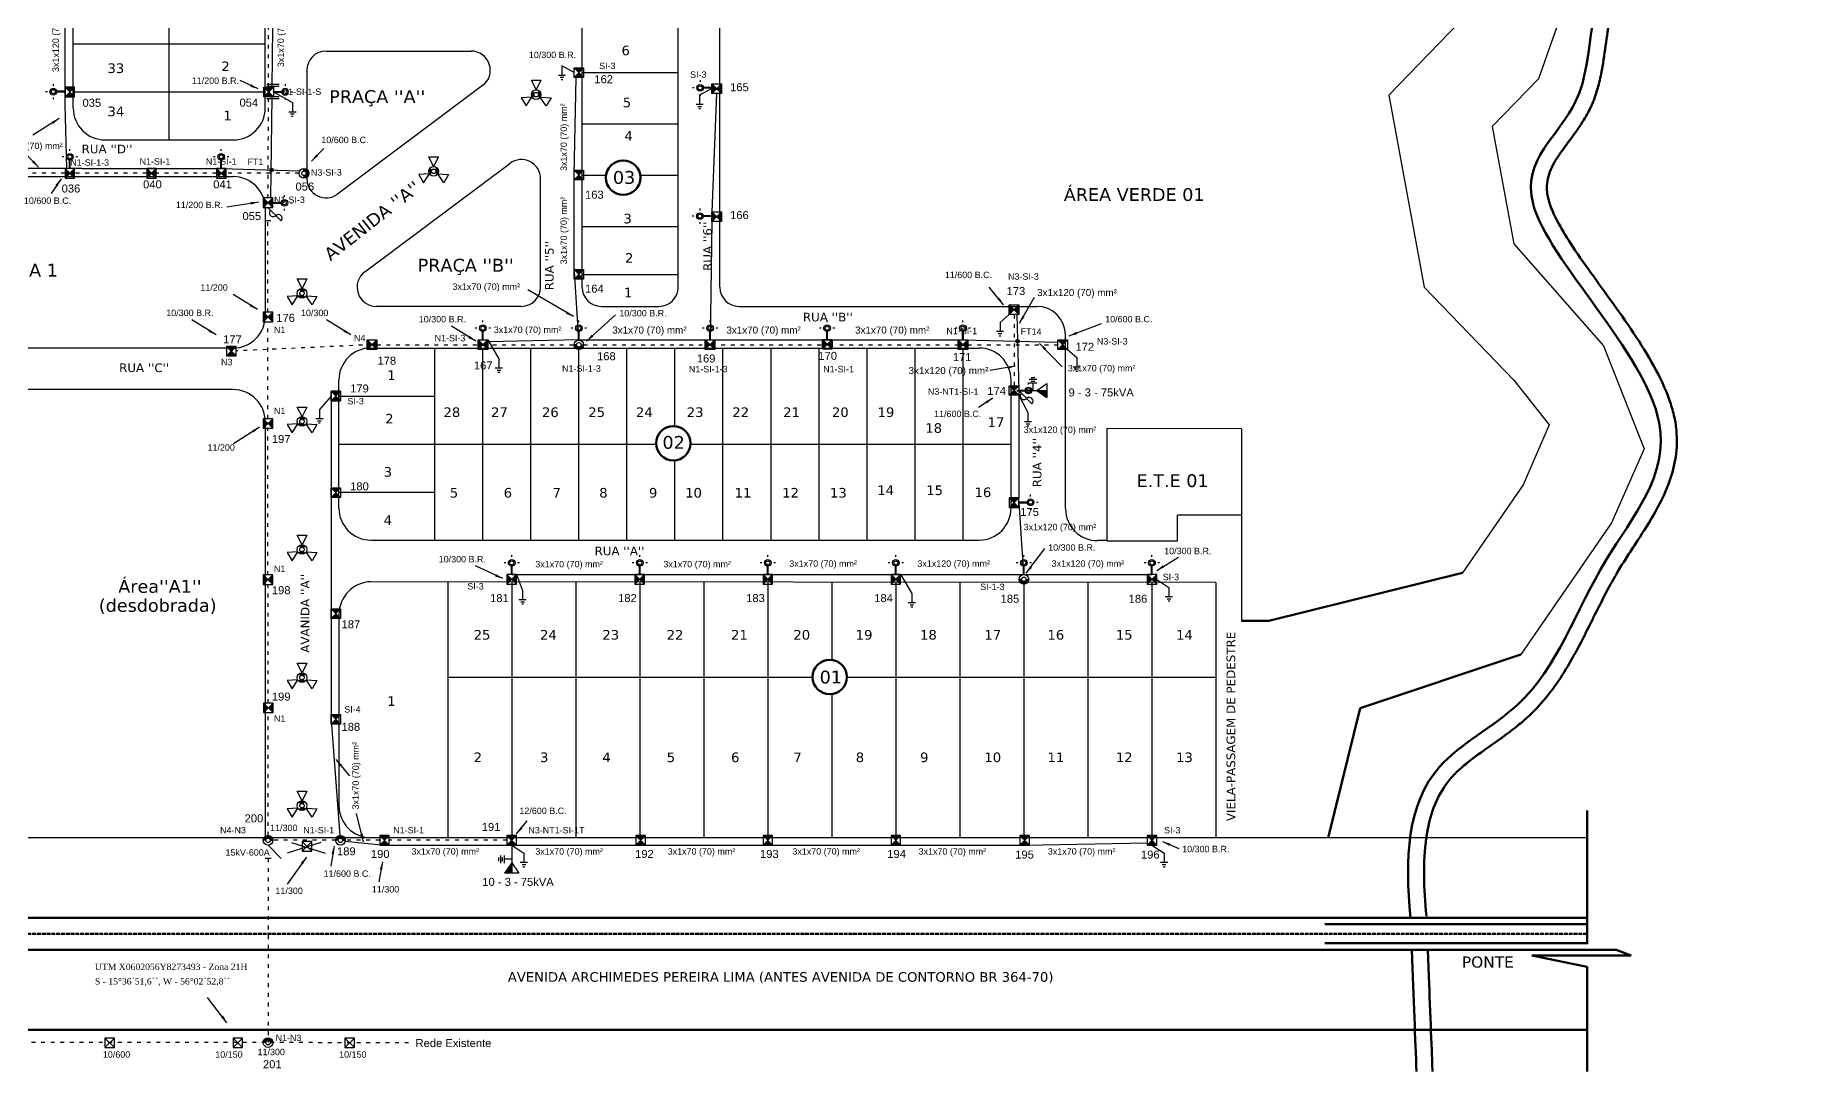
# Model space of a CAD drawing. Header units: millimetres. Extents: x 573 to 1525, y 204 to 1035.
# Drawn here: x 914 to 1467, y 204 to 527 of the extents above; entities that cross this region are included whole.
import ezdxf

# ---------------------------------------------------------------- set-up
doc = ezdxf.new("R2010")
doc.units = ezdxf.units.MM
doc.header["$LTSCALE"] = 0.1
doc.linetypes.add('ACAD_ISO02W100', pattern=[15, 12, -3])
doc.linetypes.add('ACAD_ISO03W100', pattern=[30, 12, -18])
for name, color, linetype in [('Aterramento do neutro', 7, 'Continuous'), ('Chave Seccionadora', 7, 'Continuous'), ('DIVISALOTE', 8, 'Continuous'), ('LAGO', 4, 'Continuous'), ('Linha de Alta', 7, 'ACAD_ISO03W100'), ('Linha de Baixa', 7, 'Continuous'), ('LOTEAMENTO', 7, 'Continuous'), ('Luminária', 7, 'Continuous'), ('Luminária Central', 7, 'Continuous'), ('Numero do Poste', 7, 'Continuous'), ('Posteamento Quadrado', 7, 'Continuous'), ('Posteamento_circular', 7, 'Continuous'), ('Posto de transformação de 75kVA', 7, 'Continuous'), ('SECCIONAMENTO', 7, 'Continuous'), ('TEXTO', 5, 'Continuous'), ('TEXTO_POSTES', 7, 'Continuous')]:
    doc.layers.add(name, color=color, linetype=linetype)
doc.styles.get("Standard").update_dxf_attribs({"font": 'arial.ttf'})
doc.styles.add('TEXTO ARQ', font='verdana.ttf', dxfattribs={"height": 0.13})
doc.dimstyles.new('ISO-25', dxfattribs={"dimtxt": 2.5, "dimasz": 2.5, "dimexe": 1.25, "dimexo": 0.625, "dimtad": 1, "dimtxsty": 'Standard', "dimcen": 2.5, "dimadec": 0, "dimazin": 0, "dimtfac": 1, "dimtmove": 0, "dimatfit": 3, "dimfxl": 1, "dimarcsym": 0})

# ---------------------------------------------------------------- blocks, each defined once
blk = doc.blocks.new('A$C36D80377')
at = {"layer": 'Posteamento Quadrado'}
h = blk.add_hatch(color=256, dxfattribs=at)
h.paths.add_polyline_path([(3, 3), (0, 3), (1.5, 1.5)])
h.paths.add_polyline_path([(1.5, 1.5), (0, 0), (3, 0)])
blk.add_hatch(color=256, dxfattribs=at).paths.add_polyline_path([(1.5, 1.5), (0, 0), (3, 0)])
for p, q in [((0, 3), (3, 0)), ((3, 3), (0, 0))]:
    blk.add_line(p, q, dxfattribs=at)
blk.add_lwpolyline([(0, 0), (3, 0), (3, 3), (0, 3)], close=True, dxfattribs=at)
blk = doc.blocks.new('A$C2C4B7220')
at = {"layer": 'Posteamento_circular'}
blk.add_hatch(color=256, dxfattribs=at).paths.add_polyline_path([(0, 1.5), (0.79, 1.5, -1), (2.21, 1.5), (3, 1.5, 1)])
for p, q in [((0.79, 1.5), (0, 1.5)), ((2.21, 1.5), (3, 1.5))]:
    blk.add_line(p, q, dxfattribs=at)
for radius in [1.5, 0.706]:
    blk.add_circle((1.5, 1.5), radius, dxfattribs=at)
blk = doc.blocks.new('A$C0ECB1C16')
at = {"layer": 'Luminária'}
for p, q in [((0.54, 2.39), (0, 2.39)), ((2.39, 4.77), (2.39, 4.24)), ((2.39, 0.54), (2.39, 0)), ((3.42, 2.51), (3, 2.46)), ((3, 2.32), (3.42, 2.27)), ((6.05, 2.39), (3.01, 2.39)), ((6.05, 2.51), (3.42, 2.51)), ((6.05, 2.27), (3.42, 2.27))]:
    blk.add_line(p, q, dxfattribs=at)
for radius in [1.04, 0.618]:
    blk.add_circle((2.39, 2.39), radius, dxfattribs=at)
blk = doc.blocks.new('A$C404656BC')
at = {"layer": 'SECCIONAMENTO'}
for p, q in [((0, 4.8), (0, 0)), ((0.84, 4.8), (0.84, 0))]:
    blk.add_line(p, q, dxfattribs=at)
blk = doc.blocks.new('A$C0726275B')
at = {"layer": 'Aterramento do neutro'}
for p, q in [((0, 1.12), (2.86, 1.12)), ((2.86, 0), (2.86, 2.25)), ((3.55, 0.56), (3.55, 1.69)), ((4.24, 0.84), (4.24, 1.41))]:
    blk.add_line(p, q, dxfattribs=at)
blk = doc.blocks.new('A$C17DE67E3')
at = {"layer": 'Chave Seccionadora'}
blk.add_line((0, 0), (4.15, 4.09), dxfattribs=at)
for centre, start, end in [((1.64, 1.61), 224.442, 44.605), ((3.32, 3.26), 44.605, 224.442)]:
    blk.add_arc(centre, 1.18, start, end, dxfattribs=at)
blk = doc.blocks.new('A$C145875DD')
at = {"layer": 'Chave Seccionadora'}
blk.add_line((1.85, 0), (0, 0), dxfattribs=at)
at = {"layer": 'Chave Seccionadora', "rotation": 270}
blk.add_blockref('A$C17DE67E3', (0.92, 4.15), dxfattribs=at)

msp = doc.modelspace()

# ---------------------------------------------------------------- hatches: boundary and pattern name
at = {"layer": 'Linha de Baixa'}
h = msp.add_hatch(color=256, dxfattribs=at)
h.paths.add_polyline_path([(988.07, 485.29), (987.5, 485.29, 0.414214), (988.07, 484.73)])
h.paths.add_polyline_path([(988.07, 485.86, 0.414214), (987.5, 485.29), (988.07, 485.29)])
h.paths.add_polyline_path([(988.64, 485.29, 0.414214), (988.07, 485.86), (988.07, 485.29)])
h.paths.add_polyline_path([(988.07, 484.73, 0.414214), (988.64, 485.29), (988.07, 485.29)])
h = msp.add_hatch(color=256, dxfattribs=at)
h.paths.add_polyline_path([(1221.14, 431.83), (1220.57, 431.83, 0.414214), (1221.14, 431.26)])
h.paths.add_polyline_path([(1221.14, 432.39, 0.414214), (1220.57, 431.83), (1221.14, 431.83)])
h.paths.add_polyline_path([(1221.7, 431.83, 0.414214), (1221.14, 432.39), (1221.14, 431.83)])
h.paths.add_polyline_path([(1221.14, 431.26, 0.414214), (1221.7, 431.83), (1221.14, 431.83)])
at = {"layer": 'Luminária Central'}
h = msp.add_hatch(color=256, dxfattribs=at)
h.paths.add_polyline_path([(1070.03, 508.84, 0.198912), (1070.24, 508.34), (1069.68, 507.78, -0.198912), (1069.24, 508.84, -0.198912), (1069.68, 509.9), (1070.24, 509.34, 0.198912)])
h.paths.add_polyline_path([(1072.24, 508.84, -0.198912), (1071.8, 507.78), (1071.24, 508.34, 0.198912), (1071.44, 508.84, 0.198912), (1071.24, 509.34), (1071.8, 509.9, -0.198912)])
h = msp.add_hatch(color=256, dxfattribs=at)
h.paths.add_polyline_path([(1038, 484.89, 0.198912), (1038.2, 484.39), (1037.64, 483.82, -0.198912), (1037.2, 484.89, -0.198912), (1037.64, 485.95), (1038.2, 485.39, 0.198912)])
h.paths.add_polyline_path([(1040.2, 484.89, -0.198912), (1039.76, 483.82), (1039.2, 484.39, 0.198912), (1039.41, 484.89, 0.198912), (1039.2, 485.39), (1039.76, 485.95, -0.198912)])
h = msp.add_hatch(color=256, dxfattribs=at)
h.paths.add_polyline_path([(997.67, 447.47, -0.198912), (998.15, 447.22), (998.75, 447.74, 0.198912), (997.73, 448.26, 0.198912), (996.63, 447.9), (997.15, 447.3, -0.198912)])
h.paths.add_polyline_path([(997.5, 445.27, 0.198912), (998.59, 445.62), (998.07, 446.23, -0.198912), (997.56, 446.06, -0.198912), (997.08, 446.3), (996.48, 445.78, 0.198912)])
h = msp.add_hatch(color=256, dxfattribs=at)
h.paths.add_polyline_path([(997.67, 407.47, -0.198912), (998.15, 407.22), (998.75, 407.74, 0.198912), (997.73, 408.26, 0.198912), (996.63, 407.9), (997.15, 407.3, -0.198912)])
h.paths.add_polyline_path([(997.5, 405.27, 0.198912), (998.59, 405.62), (998.07, 406.23, -0.198912), (997.56, 406.06, -0.198912), (997.08, 406.3), (996.48, 405.78, 0.198912)])
h = msp.add_hatch(color=256, dxfattribs=at)
h.paths.add_polyline_path([(997.67, 367.47, -0.198912), (998.15, 367.22), (998.75, 367.74, 0.198912), (997.73, 368.26, 0.198912), (996.63, 367.9), (997.15, 367.3, -0.198912)])
h.paths.add_polyline_path([(997.5, 365.27, 0.198912), (998.59, 365.62), (998.07, 366.23, -0.198912), (997.56, 366.06, -0.198912), (997.08, 366.3), (996.48, 365.78, 0.198912)])
h = msp.add_hatch(color=256, dxfattribs=at)
h.paths.add_polyline_path([(997.67, 327.47, -0.198912), (998.15, 327.22), (998.75, 327.74, 0.198912), (997.73, 328.26, 0.198912), (996.63, 327.9), (997.15, 327.3, -0.198912)])
h.paths.add_polyline_path([(997.5, 325.27, 0.198912), (998.59, 325.62), (998.07, 326.23, -0.198912), (997.56, 326.06, -0.198912), (997.08, 326.3), (996.48, 325.78, 0.198912)])
h = msp.add_hatch(color=256, dxfattribs=at)
h.paths.add_polyline_path([(997.67, 286.06, 0.198912), (998.15, 286.3), (998.75, 285.78, -0.198912), (997.73, 285.27, -0.198912), (996.63, 285.62), (997.15, 286.23, 0.198912)])
h.paths.add_polyline_path([(997.5, 288.26, -0.198912), (998.59, 287.9), (998.07, 287.3, 0.198912), (997.56, 287.47, 0.198912), (997.08, 287.22), (996.48, 287.74, -0.198912)])
at = {"layer": 'Posteamento Quadrado'}
h = msp.add_hatch(color=256, dxfattribs=at)
h.paths.add_polyline_path([(1024.86, 277.43), (1021.86, 277.43), (1023.36, 275.93)])
h.paths.add_polyline_path([(1023.36, 275.93), (1021.86, 274.43), (1024.86, 274.43)])
h = msp.add_hatch(color=256, dxfattribs=at)
h.paths.add_polyline_path([(1064.61, 277.43), (1061.61, 277.43), (1063.11, 275.93)])
h.paths.add_polyline_path([(1063.11, 275.93), (1061.61, 274.43), (1064.61, 274.43)])
h = msp.add_hatch(color=256, dxfattribs=at)
h.paths.add_polyline_path([(1104.86, 277.43), (1101.86, 277.43), (1103.36, 275.93)])
h.paths.add_polyline_path([(1103.36, 275.93), (1101.86, 274.43), (1104.86, 274.43)])
h = msp.add_hatch(color=256, dxfattribs=at)
h.paths.add_polyline_path([(1144.61, 277.43), (1141.61, 277.43), (1143.11, 275.93)])
h.paths.add_polyline_path([(1143.11, 275.93), (1141.61, 274.43), (1144.61, 274.43)])
h = msp.add_hatch(color=256, dxfattribs=at)
h.paths.add_polyline_path([(1184.61, 277.43), (1181.61, 277.43), (1183.11, 275.93)])
h.paths.add_polyline_path([(1183.11, 275.93), (1181.61, 274.43), (1184.61, 274.43)])
h = msp.add_hatch(color=256, dxfattribs=at)
h.paths.add_polyline_path([(1224.86, 277.43), (1221.86, 277.43), (1223.36, 275.93)])
h.paths.add_polyline_path([(1223.36, 275.93), (1221.86, 274.43), (1224.86, 274.43)])
h = msp.add_hatch(color=256, dxfattribs=at)
h.paths.add_polyline_path([(1264.61, 277.43), (1261.61, 277.43), (1263.11, 275.93)])
h.paths.add_polyline_path([(1263.11, 275.93), (1261.61, 274.43), (1264.61, 274.43)])
for points in [[(1023.36, 275.93), (1021.86, 274.43), (1024.86, 274.43)], [(1063.11, 275.93), (1061.61, 274.43), (1064.61, 274.43)], [(1103.36, 275.93), (1101.86, 274.43), (1104.86, 274.43)], [(1143.11, 275.93), (1141.61, 274.43), (1144.61, 274.43)], [(1183.11, 275.93), (1181.61, 274.43), (1184.61, 274.43)], [(1223.36, 275.93), (1221.86, 274.43), (1224.86, 274.43)], [(1263.11, 275.93), (1261.61, 274.43), (1264.61, 274.43)]]:
    msp.add_hatch(color=256, dxfattribs=at).paths.add_polyline_path(points)
at = {"layer": 'Posto de transformação de 75kVA'}
for points in [[(1230.32, 414.21), (1230.32, 416.42), (1227.1, 416.42)], [(1060.9, 265.63), (1063.11, 265.63), (1063.11, 268.86)]]:
    msp.add_hatch(color=256, dxfattribs=at).paths.add_polyline_path(points)

# ---------------------------------------------------------------- linework, layer by layer
at = {"layer": 'Aterramento do neutro'}
for p, q in [((1082.57, 515.7), (1078.81, 517.8)), ((988.5, 509.86), (994.6, 506.37)), ((1125.63, 510.73), (1121.82, 508.71)), ((1218.52, 440.16), (1215.65, 437.67)), ((1055.61, 432.23), (1059.09, 426.37)), ((1236.73, 429.23), (1239.6, 426.73)), ((1006.66, 414.7), (1003.03, 410.52)), ((1221.52, 414.92), (1224.39, 409.59)), ((1064.61, 358.93), (1066.51, 354.01)), ((1184.61, 358.93), (1188.09, 353.07)), ((1264.61, 357.43), (1268.41, 354.93)), ((1063.11, 274.43), (1066.91, 271.93)), ((1263.11, 274.43), (1266.91, 271.93))]:
    msp.add_line(p, q, dxfattribs=at)
at = {"layer": 'Chave Seccionadora'}
for p, q in [((987, 274.43), (991.09, 270.28)), ((987.92, 270.28), (986.08, 270.28))]:
    msp.add_line(p, q, dxfattribs=at)
at = {"layer": 'DIVISALOTE'}
for p, q in [((956.11, 494.7), (956.11, 613.42)), ((926.11, 524.7), (986.11, 524.7)), ((1085.11, 515.7), (1115.11, 515.7)), ((926.11, 509.7), (986.11, 509.7)), ((926.11, 509.7), (986.11, 509.7)), ((1085.11, 499.7), (1115.11, 499.7)), ((1085.11, 483.7), (1092.6, 483.7)), ((1085.11, 483.7), (1092.05, 483.7)), ((1103.24, 483.7), (1115.11, 483.7)), ((1085.11, 467.7), (1115.11, 467.7)), ((1085.11, 452.7), (1115.11, 452.7)), ((1039.11, 369.7), (1039.11, 429.7)), ((1054.11, 369.7), (1054.11, 429.7)), ((1069.11, 369.7), (1069.11, 429.7)), ((1084.11, 369.7), (1084.11, 429.7)), ((1099.11, 369.7), (1099.11, 429.7)), ((1114.11, 407.9), (1114.11, 429.7)), ((1129.11, 369.7), (1129.11, 429.7)), ((1144.11, 369.7), (1144.11, 429.7)), ((1159.11, 369.7), (1159.11, 429.7)), ((1174.11, 369.7), (1174.11, 429.7)), ((1189.11, 369.7), (1189.11, 429.7)), ((1204.11, 369.7), (1204.11, 429.7)), ((1009.11, 414.7), (1039.11, 414.7)), ((1114.11, 405.3), (1114.11, 407.9)), ((1009.11, 399.7), (1103.15, 399.7)), ((1103.15, 399.7), (1108.22, 399.7)), ((1118.97, 399.7), (1219.11, 399.7)), ((1114.11, 369.7), (1114.11, 394.6)), ((1009.11, 384.7), (1039.11, 384.7)), ((1291.11, 377.49), (1271.12, 377.5)), ((1271.12, 369.52), (1271.12, 377.5)), ((1249.11, 369.52), (1271.12, 369.52)), ((1043.11, 356.72), (1043.11, 276.76)), ((1063.11, 356.7), (1063.11, 276.76)), ((1083.11, 356.69), (1083.11, 276.76)), ((1103.11, 356.67), (1103.11, 276.76)), ((1123.11, 356.65), (1123.11, 276.76)), ((1143.11, 356.63), (1143.11, 276.76)), ((1163.11, 356.62), (1163.11, 332.27)), ((1183.11, 356.6), (1183.11, 276.76)), ((1203.11, 356.58), (1203.11, 276.76)), ((1223.11, 356.56), (1223.11, 276.76)), ((1243.11, 356.55), (1243.11, 276.76)), ((1263.11, 356.53), (1263.11, 276.76)), ((1156.19, 326.76), (1043.11, 326.76)), ((1157.08, 326.76), (1156.19, 326.76)), ((1171.4, 326.76), (1167.83, 326.76)), ((1283.11, 326.76), (1171.4, 326.76)), ((1163.11, 321.6), (1163.11, 276.76))]:
    msp.add_line(p, q, dxfattribs=at)
at = {"layer": 'DIVISALOTE', "lineweight": 100}
for centre in [(1097.92, 482.91), (1113.59, 399.95), (1162.46, 326.94)]:
    msp.add_circle(centre, 5.38, dxfattribs=at)
at = {"layer": 'LAGO', "lineweight": 100}
for points, knots in [([(1343.87, 251.76), (1342.17, 270.16), (1343.04, 298.08), (1386.9, 319.73), (1399.64, 361.94), (1440.07, 407.09), (1363.16, 479.19), (1405.46, 505.18), (1393.17, 561.59), (1467.88, 591.48), (1460.35, 633.56), (1462.06, 644.1)], [14.838642, 14.838642, 14.838642, 14.838642, 64.278237, 95.465962, 147.532314, 191.341941, 250.05609, 295.68497, 353.260615, 416.209166, 434.449792, 434.449792, 434.449792, 434.449792]), ([(1348.85, 252.22), (1348.44, 256.62), (1348.17, 260.9), (1348.09, 269.08), (1348.29, 272.98), (1349.22, 279.64), (1349.87, 282.49), (1351.66, 287.74), (1352.81, 290.15), (1354.99, 293.48), (1355.81, 294.56), (1357.63, 296.61), (1358.67, 297.62), (1360.94, 299.62), (1362.17, 300.61), (1365.6, 303.21), (1367.92, 304.82), (1372.66, 308.16), (1375.09, 309.9), (1378.6, 312.75), (1379.75, 313.73), (1381.96, 315.79), (1383.01, 316.86), (1386.01, 320.15), (1387.81, 322.45), (1391.13, 327.21), (1392.64, 329.67), (1396.44, 336.31), (1398.57, 340.57), (1402.82, 349.08), (1404.94, 353.33), (1407.81, 358.42), (1408.35, 359.36), (1409.31, 360.98), (1409.73, 361.66), (1410.58, 363.02), (1411.01, 363.71), (1412.34, 365.77), (1413.25, 367.16), (1416.06, 371.46), (1417.99, 374.41), (1421.56, 380.58), (1423.2, 383.79), (1425.39, 389.62), (1426.11, 392.14), (1427.02, 397.39), (1427.2, 400.12), (1426.93, 404.46), (1426.73, 406.01), (1426.1, 409.14), (1425.68, 410.7), (1424.05, 415.75), (1422.48, 419.23), (1418.8, 426.17), (1416.68, 429.64), (1412.17, 436.53), (1409.77, 439.96), (1404.95, 446.69), (1402.53, 449.99), (1397.94, 456.39), (1395.78, 459.49), (1392.32, 464.82), (1390.94, 467.12), (1388.92, 470.94), (1388.19, 472.53), (1387.42, 474.61), (1387.22, 475.22), (1386.9, 476.38), (1386.77, 476.92), (1386.59, 477.98), (1386.53, 478.48), (1386.43, 480.01), (1386.48, 480.98), (1386.8, 482.86), (1387.05, 483.78), (1387.77, 485.65), (1388.22, 486.59), (1389.31, 488.52), (1389.95, 489.51), (1391.66, 492), (1392.82, 493.53), (1395.22, 496.76), (1396.46, 498.46), (1398.14, 501.11), (1398.64, 501.94), (1399.46, 503.43), (1399.79, 504.08), (1400.92, 506.47), (1401.57, 508.22), (1402.64, 511.77), (1403.07, 513.56), (1404.02, 518.26), (1404.43, 521.17), (1405.22, 526.96), (1405.6, 529.84), (1406.6, 535.5), (1407.21, 538.27), (1408.89, 543.64), (1409.95, 546.24), (1412.08, 550.05), (1412.89, 551.32), (1414.24, 553.14), (1414.69, 553.71), (1415.65, 554.86), (1416.17, 555.44), (1417.78, 557.19), (1418.97, 558.36), (1422.74, 561.86), (1425.58, 564.22), (1431.62, 569.05), (1434.81, 571.53), (1441.22, 576.72), (1444.44, 579.44), (1450.58, 585.26), (1453.51, 588.36), (1458.24, 594.49), (1460.15, 597.44), (1463.31, 603.77), (1464.57, 607.16), (1465.67, 612.15), (1465.91, 613.55), (1466.17, 615.83), (1466.25, 616.7), (1466.36, 618.41), (1466.39, 619.27), (1466.44, 621.84), (1466.42, 623.55), (1466.33, 628.18), (1466.22, 631.11), (1466.3, 637.02), (1466.48, 639.99), (1466.97, 643.11), (1466.98, 643.2), (1467, 643.29)], [14.838642, 14.838642, 14.838642, 14.838642, 26.908697, 26.908697, 38.978753, 38.978753, 49.080389, 49.080389, 59.182025, 59.182025, 64.361338, 64.361338, 69.540651, 69.540651, 74.719964, 74.719964, 83.117572, 83.117572, 91.515181, 91.515181, 95.64035, 95.64035, 99.765518, 99.765518, 108.015855, 108.015855, 116.266191, 116.266191, 129.965363, 129.965363, 143.664534, 143.664534, 146.791915, 146.791915, 149.076143, 149.076143, 151.360371, 151.360371, 155.928828, 155.928828, 165.308323, 165.308323, 174.687819, 174.687819, 181.319352, 181.319352, 187.950885, 187.950885, 191.540001, 191.540001, 195.129117, 195.129117, 203.180702, 203.180702, 211.232287, 211.232287, 219.283871, 219.283871, 227.335456, 227.335456, 235.38704, 235.38704, 242.019209, 242.019209, 247.318518, 247.318518, 249.691299, 249.691299, 252.08918, 252.08918, 254.48706, 254.48706, 259.647517, 259.647517, 264.807974, 264.807974, 269.968431, 269.968431, 275.128888, 275.128888, 282.607841, 282.607841, 290.086795, 290.086795, 293.312996, 293.312996, 295.693141, 295.693141, 301.796337, 301.796337, 307.899533, 307.899533, 317.737301, 317.737301, 327.575069, 327.575069, 337.412838, 337.412838, 347.250606, 347.250606, 352.292615, 352.292615, 354.624419, 354.624419, 356.956224, 356.956224, 361.619832, 361.619832, 370.773487, 370.773487, 379.927141, 379.927141, 389.080795, 389.080795, 398.234449, 398.234449, 405.693352, 405.693352, 413.152255, 413.152255, 415.963529, 415.963529, 417.65302, 417.65302, 419.342511, 419.342511, 422.721493, 422.721493, 428.498318, 428.498318, 434.275144, 434.275144, 434.449792, 434.449792, 434.449792, 434.449792]), ([(1349.27, 241.96), (1349.34, 240.18), (1349.41, 238.44), (1349.61, 233.35), (1349.74, 230.13), (1350.09, 220.94), (1350.3, 215.43), (1350.59, 208.08), (1350.67, 205.84), (1350.76, 203.69)], [15.292911, 15.292911, 15.292911, 15.292911, 17.465504, 17.465504, 21.81069, 21.81069, 30.501062, 30.501062, 34.59842, 34.59842, 34.59842, 34.59842])]:
    msp.add_open_spline(points, degree=3, knots=knots, dxfattribs=at)
msp.add_open_spline([(1344.28, 241.76), (1344.91, 226.04), (1345.34, 213.77), (1345.76, 203.69)], degree=3, dxfattribs=at)
at = {"layer": 'Linha de Alta'}
for p, q in [((987.15, 511.2), (987.15, 539.89)), ((986.97, 476.56), (987.15, 508.2)), ((923.57, 484.27), (894.36, 484.27)), ((949.07, 484.27), (926.57, 484.27)), ((970.86, 484.27), (952.07, 484.27)), ((996.7, 484.27), (973.86, 484.27)), ((986.97, 440.85), (986.97, 469.4)), ((986.97, 407.63), (986.97, 437.85)), ((1220.02, 440.16), (1220.02, 417.92)), ((1019.47, 430.73), (977.05, 428.79)), ((1020.97, 430.73), (1054.11, 430.73)), ((1054.11, 430.73), (1082.57, 430.73)), ((1085.57, 430.73), (1122.57, 430.73)), ((1125.57, 430.73), (1162.57, 430.73)), ((1165.57, 430.73), (1202.57, 430.73)), ((1205.57, 430.73), (1233.73, 430.73)), ((986.97, 358.83), (986.97, 404.63)), ((987.06, 318.82), (986.97, 355.83)), ((987, 277.43), (987.06, 315.82)), ((1008.1, 275.93), (987.71, 275.93)), ((1021.86, 275.93), (1011.1, 275.93)), ((1061.61, 275.93), (1024.86, 275.93)), ((987, 270.28), (987, 212.76)), ((986.29, 212.76), (911.8, 212.74)), ((1030.89, 212.68), (987.71, 212.76))]:
    msp.add_line(p, q, dxfattribs=at)
at = {"layer": 'Linha de Baixa'}
for p, q in [((923.57, 505.73), (923.57, 544.39)), ((988.23, 511.08), (988.65, 541.39)), ((1082.57, 483.7), (1083.24, 514.24)), ((1127.13, 509.23), (1125.63, 472.23)), ((924.13, 485.77), (923.57, 505.73)), ((987.86, 476.56), (988.29, 508.23)), ((928.78, 485.77), (894.36, 485.77)), ((928.78, 485.77), (972.36, 485.77)), ((972.36, 485.77), (996.91, 485.03)), ((1082.57, 452.7), (1082.57, 483.7)), ((1125.63, 469.23), (1125.07, 432.23)), ((1084.07, 432.23), (1082.57, 455.27)), ((1220.93, 440.16), (1221.52, 416.42)), ((1084.07, 432.23), (1055.61, 431.61)), ((1084.07, 432.23), (1124.07, 432.23)), ((1124.07, 432.23), (1164.07, 432.23)), ((1164.07, 432.23), (1204.07, 432.23)), ((1204.07, 432.23), (1233.73, 431.53)), ((1006.66, 414.7), (1006.66, 384.53)), ((1221.52, 416.42), (1221.52, 382.81)), ((1006.66, 384.53), (1006.66, 346.73)), ((1221.52, 381.4), (1223.01, 358.92)), ((1063.11, 358.93), (1103.11, 358.93)), ((1103.11, 358.93), (1143.11, 358.93)), ((1143.11, 358.93), (1183.11, 358.93)), ((1183.11, 358.93), (1223.11, 358.93)), ((1223.11, 358.93), (1263.11, 358.93)), ((1006.66, 346.73), (1006.66, 313.48)), ((1006.66, 313.48), (1009.36, 277.41)), ((1011.08, 275.65), (1023.36, 274.43)), ((1023.36, 274.43), (1063.11, 274.43)), ((1063.11, 274.43), (1103.36, 274.43)), ((1103.36, 274.43), (1143.11, 274.43)), ((1143.11, 274.43), (1183.11, 274.43)), ((1183.11, 274.43), (1223.36, 274.43)), ((1223.36, 274.43), (1261.61, 275.18))]:
    msp.add_line(p, q, dxfattribs=at)
for centre in [(988.07, 485.29), (1221.14, 431.83)]:
    msp.add_circle(centre, 0.566, dxfattribs=at)
at = {"layer": 'LOTEAMENTO'}
for p, q in [((926.11, 504.7), (926.11, 739.7)), ((986.11, 504.7), (986.11, 739.7)), ((1396.1, 548.54), (1383.83, 513.82)), ((1085.11, 448.7), (1085.11, 535.7)), ((1115.11, 448.7), (1115.11, 535.7)), ((1128.11, 448.7), (1128.11, 535.7)), ((1362.28, 534.69), (1337.11, 508.7)), ((1005.11, 522.45), (1050.42, 522.45)), ((999.11, 516.45), (999.11, 482.57)), ((1054.01, 511.65), (1008.7, 477.77)), ((1337.11, 508.7), (1348.11, 448.7)), ((1383.83, 513.82), (1369.4, 498.92)), ((1369.4, 498.92), (1376.13, 462.22)), ((936.11, 494.7), (976.11, 494.7)), ((1017.21, 453.5), (1062.52, 487.38)), ((835.27, 483.23), (976.11, 483.23)), ((1072.11, 448.7), (1072.11, 482.57)), ((986.11, 473.23), (986.11, 439.7)), ((1376.13, 462.22), (1404.13, 430.4)), ((1348.11, 448.7), (1376.11, 419.7)), ((1066.11, 442.7), (1020.81, 442.7)), ((1091.11, 442.7), (1109.11, 442.7)), ((1134.11, 442.7), (1227.11, 442.7)), ((1236.11, 379.53), (1236.11, 433.7)), ((976.11, 429.7), (840.76, 429.7)), ((1019.11, 429.7), (1209.11, 429.7)), ((1404.13, 430.4), (1416.86, 398.2)), ((976.11, 416.7), (842.09, 416.7)), ((1009.11, 379.7), (1009.11, 419.7)), ((1219.11, 379.7), (1219.11, 419.7)), ((1376.11, 419.7), (1387.18, 405.7)), ((986.11, 406.7), (986.11, 276.76)), ((1291.11, 404.5), (1249.11, 404.51)), ((1249.11, 369.51), (1249.11, 404.51)), ((1291.11, 404.5), (1291.11, 344.5)), ((1387.18, 405.7), (1379.11, 387.01)), ((1416.86, 398.2), (1406.65, 375.12)), ((1379.11, 387.01), (1360.11, 359.5)), ((1406.65, 375.12), (1378.35, 334.01)), ((1019.11, 369.7), (1209.11, 369.7)), ((1249.11, 369.53), (1246.11, 369.53)), ((1283.11, 356.51), (1019.11, 356.71)), ((1283.11, 356.51), (1283.11, 276.76)), ((1009.11, 346.51), (1009.12, 286.76)), ((986.11, 276.76), (854.21, 276.76)), ((1019.12, 276.76), (986.11, 276.76)), ((1399.02, 276.76), (1019.12, 276.76)), ((1408.32, 241.76), (1317.14, 241.76))]:
    msp.add_line(p, q, dxfattribs=at)
at = {"layer": 'LOTEAMENTO', "lineweight": 100}
for p, q in [((1360.11, 359.5), (1299.61, 344.5)), ((1299.61, 344.5), (1291.11, 344.5)), ((1378.35, 334.01), (1328.11, 317.21)), ((1328.11, 317.21), (1318.11, 276.76)), ((1399.02, 285.2), (1399.02, 243.54)), ((1399.02, 251.76), (854.21, 251.76)), ((1399.02, 249.76), (1317.14, 249.76)), ((1399.02, 243.76), (1317.14, 243.76)), ((1408.32, 241.76), (854.21, 241.76)), ((1381.79, 239.92), (1399.02, 236.41)), ((1412.84, 239.92), (1381.79, 239.92)), ((1412.84, 239.92), (1408.12, 241.76)), ((1399.02, 236.41), (1399.02, 203.69)), ((1399.02, 216.76), (854.21, 216.76))]:
    msp.add_line(p, q, dxfattribs=at)
at = {"layer": 'LOTEAMENTO', "linetype": 'ACAD_ISO02W100', "lineweight": 100}
msp.add_line((1399.02, 246.76), (854.21, 246.76), dxfattribs=at)
at = {"layer": 'LOTEAMENTO'}
for centre, radius, start, end in [((1005.11, 516.45), 6, 90, 180), ((1050.42, 516.45), 6, 306.7892, 90), ((936.11, 504.7), 10, 180, 270), ((976.11, 504.7), 10, 270, 0), ((1066.11, 482.57), 6, 0, 126.7892), ((976.11, 473.23), 10, 0, 90), ((1005.11, 482.57), 6, 180, 306.7892), ((1020.81, 448.7), 6, 126.7892, 270), ((1066.11, 448.7), 6, 270, 0), ((1091.11, 448.7), 6, 180, 270), ((1109.11, 448.7), 6, 270, 0), ((1134.11, 448.7), 6, 180, 270), ((1227.11, 433.7), 9, 0, 90), ((976.11, 439.7), 10, 270, 0), ((1019.11, 419.7), 10, 90, 180), ((1209.11, 419.7), 10, 0, 90), ((976.11, 406.7), 10, 0, 90), ((1019.11, 379.7), 10, 180, 270), ((1209.11, 379.7), 10, 270, 0), ((1246.11, 379.53), 10, 180, 269.9873), ((1019.46, 346.37), 10.35, 91.9546, 179.1937), ((1019.12, 286.76), 10, 180.0036, 270)]:
    msp.add_arc(centre, radius, start, end, dxfattribs=at)
at = {"layer": 'Luminária'}
for points in [[(1072.24, 513.34), (1070.74, 510.34), (1070.74, 510.34), (1069.24, 513.34)], [(1067.59, 505.29), (1069.44, 508.09), (1069.44, 508.09), (1066.09, 507.89)], [(1073.88, 505.29), (1072.04, 508.09), (1072.04, 508.09), (1075.38, 507.89)], [(1040.2, 489.39), (1038.7, 486.39), (1038.7, 486.39), (1037.2, 489.39)], [(1035.56, 481.34), (1037.4, 484.14), (1037.4, 484.14), (1034.06, 483.93)], [(1041.85, 481.34), (1040, 484.14), (1040, 484.14), (1043.35, 483.93)], [(999.11, 451.26), (997.61, 448.26), (997.61, 448.26), (996.11, 451.26)], [(994.47, 443.21), (996.31, 446.01), (996.31, 446.01), (992.97, 445.81)], [(1000.76, 443.21), (998.91, 446.01), (998.91, 446.01), (1002.26, 445.81)], [(999.11, 411.26), (997.61, 408.26), (997.61, 408.26), (996.11, 411.26)], [(994.47, 403.21), (996.31, 406.01), (996.31, 406.01), (992.97, 405.81)], [(1000.76, 403.21), (998.91, 406.01), (998.91, 406.01), (1002.26, 405.81)], [(999.11, 371.26), (997.61, 368.26), (997.61, 368.26), (996.11, 371.26)], [(994.47, 363.21), (996.31, 366.01), (996.31, 366.01), (992.97, 365.81)], [(1000.76, 363.21), (998.91, 366.01), (998.91, 366.01), (1002.26, 365.81)], [(999.11, 331.26), (997.61, 328.26), (997.61, 328.26), (996.11, 331.26)], [(994.47, 323.21), (996.31, 326.01), (996.31, 326.01), (992.97, 325.81)], [(1000.76, 323.21), (998.91, 326.01), (998.91, 326.01), (1002.26, 325.81)], [(999.11, 291.26), (997.61, 288.26), (997.61, 288.26), (996.11, 291.26)], [(994.47, 283.21), (996.31, 286.01), (996.31, 286.01), (992.97, 285.81)], [(1000.76, 283.21), (998.91, 286.01), (998.91, 286.01), (1002.26, 285.81)]]:
    msp.add_lwpolyline(points, close=True, dxfattribs=at)
at = {"layer": 'Luminária Central'}
for p, q in [((1071.8, 509.9), (1071.24, 509.34)), ((1039.76, 485.95), (1039.2, 485.39)), ((996.48, 445.78), (997.08, 446.3)), ((996.48, 405.78), (997.08, 406.3))]:
    msp.add_line(p, q, dxfattribs=at)
for centre, radius in [((1070.74, 508.84), 1.5), ((1070.74, 508.84), 0.706), ((1038.7, 484.89), 1.5), ((1038.7, 484.89), 0.706), ((997.61, 446.76), 1.5), ((997.61, 446.76), 0.706), ((997.61, 406.76), 1.5), ((997.61, 406.76), 0.706), ((997.61, 366.76), 1.5), ((997.61, 366.76), 0.706), ((997.61, 326.76), 1.5), ((997.61, 326.76), 0.706), ((997.61, 286.76), 1.5), ((997.61, 286.76), 0.706)]:
    msp.add_circle(centre, radius, dxfattribs=at)
at = {"layer": 'Posteamento Quadrado'}
for p, q in [((1021.86, 277.43), (1024.86, 274.43)), ((1024.86, 277.43), (1021.86, 274.43)), ((1064.61, 277.43), (1061.61, 274.43)), ((1061.61, 277.43), (1064.61, 274.43)), ((1104.86, 277.43), (1101.86, 274.43)), ((1101.86, 277.43), (1104.86, 274.43)), ((1141.61, 277.43), (1144.61, 274.43)), ((1144.61, 277.43), (1141.61, 274.43)), ((1181.61, 277.43), (1184.61, 274.43)), ((1184.61, 277.43), (1181.61, 274.43)), ((1221.86, 277.43), (1224.86, 274.43)), ((1224.86, 277.43), (1221.86, 274.43)), ((1264.61, 277.43), (1261.61, 274.43)), ((1261.61, 277.43), (1264.61, 274.43)), ((997.68, 272.57), (1000.68, 275.57)), ((1000.68, 272.57), (997.68, 275.57)), ((936.04, 211.18), (939.04, 214.18)), ((939.04, 211.18), (936.04, 214.18)), ((976.04, 211.18), (979.04, 214.18)), ((979.04, 211.18), (976.04, 214.18)), ((1011, 211.18), (1014, 214.18)), ((1014, 211.18), (1011, 214.18))]:
    msp.add_line(p, q, dxfattribs=at)
for points in [[(1006.66, 413.2), (1009.66, 413.2), (1009.66, 416.2), (1006.66, 416.2)], [(1021.86, 274.43), (1024.86, 274.43), (1024.86, 277.43), (1021.86, 277.43)], [(1061.61, 274.43), (1064.61, 274.43), (1064.61, 277.43), (1061.61, 277.43)], [(1101.86, 274.43), (1104.86, 274.43), (1104.86, 277.43), (1101.86, 277.43)], [(1141.61, 274.43), (1144.61, 274.43), (1144.61, 277.43), (1141.61, 277.43)], [(1181.61, 274.43), (1184.61, 274.43), (1184.61, 277.43), (1181.61, 277.43)], [(1221.86, 274.43), (1224.86, 274.43), (1224.86, 277.43), (1221.86, 277.43)], [(1261.61, 274.43), (1264.61, 274.43), (1264.61, 277.43), (1261.61, 277.43)], [(1000.68, 272.57), (1000.68, 275.57), (997.68, 275.57), (997.68, 272.57)], [(939.04, 211.18), (939.04, 214.18), (936.04, 214.18), (936.04, 211.18)], [(979.04, 211.18), (979.04, 214.18), (976.04, 214.18), (976.04, 211.18)], [(1014, 211.18), (1014, 214.18), (1011, 214.18), (1011, 211.18)]]:
    msp.add_lwpolyline(points, close=True, dxfattribs=at)
at = {"layer": 'Posto de transformação de 75kVA'}
for p, q in [((1225.33, 420.46), (1226.51, 420.46)), ((1221.52, 416.42), (1230.32, 416.42)), ((1227.1, 419.89), (1224.74, 419.89)), ((1227.1, 418.73), (1224.74, 418.73)), ((1225.33, 419.31), (1226.51, 419.31)), ((1225.92, 418.73), (1225.92, 416.42)), ((1227.1, 416.42), (1230.32, 418.64)), ((1227.1, 416.42), (1230.32, 414.21)), ((1230.32, 418.64), (1230.32, 414.21)), ((1059.65, 271.21), (1059.65, 268.85)), ((1060.8, 271.21), (1060.8, 268.85)), ((1063.11, 274.43), (1063.11, 265.63)), ((1059.07, 269.44), (1059.07, 270.62)), ((1060.23, 269.44), (1060.23, 270.62)), ((1063.11, 270.03), (1060.8, 270.03)), ((1063.11, 268.86), (1060.9, 265.63)), ((1065.32, 265.63), (1060.9, 265.63)), ((1063.11, 268.86), (1065.32, 265.63))]:
    msp.add_line(p, q, dxfattribs=at)
at = {"layer": 'TEXTO_POSTES'}
for p, q in [((1003.5, 275.22), (992.96, 271.96)), ((994.33, 275.22), (1004.87, 271.96))]:
    msp.add_line(p, q, dxfattribs=at)

# ---------------------------------------------------------------- block references
at = {"layer": 'Aterramento do neutro'}
for p, rotation in [((1077.68, 517.8), 270), ((1120.7, 508.71), 269.9999999999981), ((993.47, 506.37), 270), ((1057.97, 426.37), 270), ((1238.48, 426.73), 270), ((1001.91, 410.52), 270), ((1223.27, 409.59), 270), ((1065.38, 354.01), 270), ((1267.29, 354.93), 270), ((1186.97, 353.07), 270), ((1065.79, 271.93), 270), ((1265.79, 271.93), 270)]:
    msp.add_blockref('A$C0726275B', p, dxfattribs=dict(at, rotation=rotation))
at = {"layer": 'Aterramento do neutro', "xscale": -1, "rotation": 90}
msp.add_blockref('A$C0726275B', (1216.78, 437.67), dxfattribs=at)
at = {"layer": 'Chave Seccionadora'}
msp.add_blockref('A$C145875DD', (986.04, 469.4), dxfattribs=at)
at = {"layer": 'Chave Seccionadora', "rotation": 270}
msp.add_blockref('A$C17DE67E3', (1221.52, 416.42), dxfattribs=at)
at = {"layer": 'Luminária'}
for p in [(917.51, 507.37), (1119.56, 508.56), (1119.46, 468.46)]:
    msp.add_blockref('A$C0ECB1C16', p, dxfattribs=at)
at = {"layer": 'Luminária', "xscale": -1}
msp.add_blockref('A$C0ECB1C16', (994.69, 507.31), dxfattribs=at)
at = {"layer": 'Luminária'}
for p, rotation in [((922.69, 491.82), 270), ((969.97, 491.82), 270), ((994.51, 477.44), 180), ((1051.72, 438.28), 270), ((1081.69, 438.28), 270), ((1122.69, 438.28), 270), ((1159.23, 438.28), 270), ((1201.69, 438.28), 270), ((1226.95, 418.81), 180), ((1227.57, 383.9), 180), ((1060.72, 364.97), 270), ((1100.72, 364.97), 270), ((1140.72, 364.97), 270), ((1180.72, 364.97), 270), ((1220.72, 364.97), 270), ((1260.72, 364.97), 270)]:
    msp.add_blockref('A$C0ECB1C16', p, dxfattribs=dict(at, rotation=rotation))
at = {"layer": 'Posteamento Quadrado', "xscale": -1}
for p, rotation in [((1082.57, 517.2), 180), ((1128.63, 512.23), 89.99999999999999), ((1082.57, 485.2), 180), ((1128.63, 472.23), 89.99999999999999), ((1082.57, 454.2), 180), ((1221.52, 443.16), 89.99999999999999), ((1020.97, 432.23), 89.99999999999999), ((1055.61, 432.23), 89.99999999999999), ((1126.57, 432.23), 89.99999999999999), ((1163.23, 432.35), 89.99999999999999), ((1205.57, 432.23), 89.99999999999999), ((1233.73, 432.23), 180), ((1006.66, 416.2), 180), ((1218.52, 417.92), 180), ((1006.66, 386.03), 180), ((1006.66, 348.23), 180), ((1006.66, 315.2), 180)]:
    msp.add_blockref('A$C36D80377', p, dxfattribs=dict(at, rotation=rotation))
at = {"layer": 'Posteamento Quadrado'}
for p in [(923.57, 508.2), (974.05, 427.22), (1218.52, 379.9)]:
    msp.add_blockref('A$C36D80377', p, dxfattribs=at)
at = {"layer": 'Posteamento Quadrado', "xscale": -1}
msp.add_blockref('A$C36D80377', (988.65, 508.2), dxfattribs=at)
at = {"layer": 'Posteamento Quadrado'}
for p, rotation in [((923.57, 485.77), 270), ((949.07, 485.77), 270), ((970.86, 485.77), 270), ((985.47, 476.56), 270), ((985.47, 440.85), 270), ((985.47, 407.63), 270), ((988.47, 355.83), 90), ((1061.61, 358.93), 270), ((1101.61, 358.93), 270), ((1141.61, 358.93), 270), ((1181.61, 358.93), 270), ((1261.61, 358.93), 270), ((988.56, 315.82), 90)]:
    msp.add_blockref('A$C36D80377', p, dxfattribs=dict(at, rotation=rotation))
at = {"layer": 'Posteamento_circular'}
for p, rotation in [((996.7, 485.77), 270), ((1085.57, 432.19), 180), ((1224.61, 358.93), 180)]:
    msp.add_blockref('A$C2C4B7220', p, dxfattribs=dict(at, rotation=rotation))
for p in [(985.5, 274.43), (1008.1, 274.43), (985.5, 211.26)]:
    msp.add_blockref('A$C2C4B7220', p, dxfattribs=at)
at = {"layer": 'SECCIONAMENTO', "yscale": 0.7999999999999545, "zscale": 0.8, "rotation": 270}
for p, xscale in [((986.58, 512), 0.8000000000000682), ((986.58, 507.51), -0.8000000000000682)]:
    msp.add_blockref('A$C404656BC', p, dxfattribs=dict(at, xscale=xscale))

# ---------------------------------------------------------------- texts
at = {"layer": 'Numero do Poste', "char_height": 2.5, "attachment_point": 1}
for s, insert, width in [('162', (1088.91, 514.9), 5.5819), ('165', (1131.32, 512.41), 5.5819), ('035', (929.02, 507.54), 5.5819), ('054', (978.07, 507.59), 5.5819), ('040', (947.95, 482.07), 5.5819), ('041', (969.86, 482.07), 5.5819), ('056', (995.56, 481.37), 5.5819), ('036', (922.51, 480.77), 5.5819), ('163', (1086.01, 478.83), 5.5819), ('055', (978.99, 472.15), 5.5819), ('166', (1131.32, 472.46), 5.5819), ('164', (1086.01, 449.5), 5.5819), ('173', (1217.71, 448.73), 5.5819), ('176', (989.57, 440.36), 5.5819), ('177', (972.95, 433.67), 5.5819), ('172', (1239.21, 431.32), 5.5819), ('178', (1021.18, 427), 5.5819), ('168', (1089.76, 428.39), 5.5819), ('169', (1120.92, 427.68), 5.5819), ('170', (1158.9, 428.5), 5.5819), ('171', (1200.92, 428.13), 5.5819), ('167', (1051.29, 425.5), 5.5819), ('179', (1012.63, 418.32), 5.5819), ('174', (1211.68, 417.55), 5.5819), ('197', (988.18, 402.53), 5.5819), ('180', (1012.63, 387.75), 5.5819), ('175', (1221.98, 379.73), 5.5819), ('198', (988.18, 355.31), 5.5819), ('181', (1056.35, 352.84), 5.5819), ('182', (1096.35, 352.84), 5.5819), ('183', (1136.35, 352.84), 5.5819), ('184', (1176.35, 352.84), 5.5819), ('185', (1215.84, 352.64), 5.5819), ('186', (1255.84, 352.64), 5.5819), ('187', (1009.95, 344.65), 5.5819), ('199', (988.18, 322.06), 5.5819), ('188', (1009.95, 312.63), 5.5819), ('200', (979.67, 284.04), 5.5819), ('191', (1053.74, 281.39), 5.5819), ('189', (1008.53, 273.75), 5.5819), ('190', (1019.13, 272.93), 5.5819), ('192', (1101.64, 272.93), 5.5819), ('193', (1140.67, 272.93), 5.5819), ('194', (1180.43, 272.93), 5.5819), ('195', (1220.4, 272.73), 5.5819), ('196', (1259.68, 272.73), 5.5819), ('Rede Existente', (1033.06, 213.86), 24.3468), ('201', (985.39, 207.25), 5.5819)]:
    msp.add_mtext(s, dxfattribs=dict(at, insert=insert, width=width))
at = {"layer": 'SECCIONAMENTO', "char_height": 2.5, "attachment_point": 1}
for s, insert, width in [('9 - 3 - 75kVA', (1237.06, 417.07), 21.2089), ('10 - 3 - 75kVA', (1053.91, 264.21), 23.8981)]:
    msp.add_mtext(s, dxfattribs=dict(at, insert=insert, width=width))
at = {"layer": 'TEXTO', "style": 'TEXTO ARQ'}
for s, height, p in [('6', 3, (1097.41, 521.13)), ('33', 3, (936.83, 515.58)), ('2', 3, (972.39, 516.18)), ("PRAÇA ''A''", 4, (1006.09, 506.23)), ('34', 3, (936.83, 502.1)), ('1', 3, (973.04, 500.81)), ('5', 3, (1097.8, 504.88)), ('4', 3, (1098.33, 494.48)), ("RUA ''D''", 2.7, (928.74, 490.5)), ('03', 4, (1094.72, 480.98)), ('ÁREA VERDE 01', 4, (1235.57, 475.63)), ('3', 3, (1098.02, 468.62)), ('2', 3, (1098.48, 456.32)), ('ÁREA 1', 4, (901.3, 452.01)), ("PRAÇA ''B''", 4, (1033.74, 453.56)), ('1', 3, (1098.15, 445.55)), ("RUA ''B''", 2.7, (1154.05, 438.01)), ("RUA ''C''", 2.7, (940.45, 422.19)), ('1', 3, (1024.22, 419.73)), ('2', 3, (1023.58, 406.13)), ('28', 3, (1041.8, 408.15)), ('27', 3, (1056.67, 408.15)), ('26', 3, (1072.56, 408.15)), ('25', 3, (1087.03, 408.15)), ('24', 3, (1101.9, 408.15)), ('23', 3, (1117.79, 408.15)), ('22', 3, (1132.03, 408.15)), ('21', 3, (1147.9, 408.15)), ('20', 3, (1163.14, 408.15)), ('19', 3, (1177.41, 408.15)), ('18', 3, (1192.3, 403.21)), ('17', 3, (1211.78, 405.05)), ('02', 4, (1110.2, 398.23)), ('3', 3, (1023.12, 389.51)), ('E.T.E 01', 4, (1258.31, 386.28)), ('5', 3, (1043.76, 382.99)), ('6', 3, (1060.6, 382.99)), ('7', 3, (1075.85, 382.99)), ('8', 3, (1090.44, 382.99)), ('9', 3, (1105.98, 382.99)), ('10', 3, (1117.29, 382.99)), ('11', 3, (1132.76, 382.99)), ('12', 3, (1147.6, 382.99)), ('13', 3, (1162.54, 382.99)), ('14', 3, (1177.28, 383.78)), ('15', 3, (1192.6, 383.78)), ('16', 3, (1207.69, 383.13)), ('4', 3, (1023.1, 374.44)), ("RUA ''A''", 2.7, (1088.98, 364.95)), ("Área''A1''", 4, (940.19, 353.24)), ('(desdobrada)', 4, (934.12, 347.31)), ('25', 3, (1051.23, 338.62)), ('24', 3, (1071.96, 338.62)), ('23', 3, (1091.43, 338.62)), ('22', 3, (1111.53, 338.62)), ('21', 3, (1131.63, 338.62)), ('20', 3, (1151.1, 338.62)), ('19', 3, (1170.57, 338.62)), ('18', 3, (1190.67, 338.62)), ('17', 3, (1210.77, 338.62)), ('16', 3, (1230.46, 338.62)), ('15', 3, (1251.82, 338.62)), ('14', 3, (1270.66, 338.62)), ('01', 4, (1159.3, 324.92)), ('1', 3, (1024.22, 317.92)), ('2', 3, (1051.23, 300.36)), ('3', 3, (1071.96, 300.36)), ('4', 3, (1091.43, 300.36)), ('5', 3, (1111.53, 300.36)), ('6', 3, (1131.63, 300.36)), ('7', 3, (1151.1, 300.36)), ('8', 3, (1170.57, 300.36)), ('9', 3, (1190.67, 300.36)), ('10', 3, (1210.77, 300.36)), ('11', 3, (1230.46, 300.36)), ('12', 3, (1251.82, 300.36)), ('13', 3, (1270.66, 300.36))]:
    msp.add_text(s, height=height, dxfattribs=at).set_placement(p)
for s, height, rotation, p in [("AVENIDA ''A''", 4, 38.0892, (1006.49, 456.75)), ("RUA ''6''", 2.7, 90, (1125.63, 453.76)), ("RUA ''5''", 2.7, 90, (1076.2, 447.72)), ("RUA ''4''", 2.7, 90, (1228.58, 386.19)), ("AVANIDA ''A''", 2.7, 90, (999.92, 334.52)), ('VIELA-PASSAGEM DE PEDESTRE', 2.7, 90, (1289.11, 281.93))]:
    msp.add_text(s, height=height, rotation=rotation, dxfattribs=at).set_placement(p)
at = {"layer": 'TEXTO', "lineweight": 100, "style": 'TEXTO ARQ'}
for s, height, p in [('PONTE', 3.5, (1359.93, 236.17)), ('AVENIDA ARCHIMEDES PEREIRA LIMA (ANTES AVENIDA DE CONTORNO BR 364-70)', 3, (1061.89, 231.76))]:
    msp.add_text(s, height=height, dxfattribs=at).set_placement(p)
at = {"layer": 'TEXTO_POSTES', "char_height": 2, "width": 27.3017, "attachment_point": 1, "rotation": 90}
for s, insert in [('3x1x120 (70) mm²', (919.64, 515.9)), ('3x1x70 (70) mm²', (989.95, 517.44)), ('3x1x70 (70) mm²', (1078.35, 484.99)), ('3x1x70 (70) mm²', (1078.35, 455.84)), ('3x1x70 (70) mm²', (1013.34, 285.55))]:
    msp.add_mtext(s, dxfattribs=dict(at, insert=insert))
at = {"layer": 'TEXTO_POSTES', "attachment_point": 1}
for s, insert, char_height, width in [('10/300 B.R.', (1068.47, 522.25), 2, 26.0132), ('11/200 B.R.', (963.16, 514.19), 2, 17.2916), ('SI-3', (1090.42, 518.82), 2, 9.6181), ('SI-3', (1118.84, 516.1), 2, 9.6181), ('N1-SI-1-S', (991.2, 510.75), 2, 8.5256), ('3x1x120 (70) mm²', (900.19, 493.83), 2, 27.3017), ('10/600 B.C.', (1003.63, 495.69), 2, 23.2929), ('N1-SI-1-3', (925.21, 488.64), 2, 8.5256), ('N1-SI-1', (946.84, 488.98), 2, 8.5256), ('N1-SI-1', (967.54, 488.98), 2, 8.5256), ('FT1', (980.56, 488.85), 2, 5.8901), ('N3-SI-3', (1000.38, 485.55), 2, 8.5256), ('10/600 B.C.', (910.72, 476.71), 2, 23.2929), ('11/200 B.R.', (958.18, 475.38), 2, 14.9835), ('N1-SI-3', (988.86, 477), 2, 8.5256), ('11/600 B.C.', (1198.41, 453.53), 2, 25.9), ('11/200', (965.85, 449.59), 2, 10.1863), ('3x1x70 (70) mm²', (1044.6, 449.86), 2, 27.3017), ('N3-SI-3', (1218.15, 453.01), 2, 9.6181), ('3x1x120 (70) mm²', (1227.24, 448.12), 2.2, 27.3017), ('10/300 B.R.', (955.19, 441.66), 2, 22.9237), ('10/300 ', (997.27, 441.66), 2, 22.9237), ('10/300 B.R.', (1034.07, 439.7), 2, 25.4064), ('10/300 B.R.', (1096.74, 441.58), 2, 26.0132), ('10/600 B.C.', (1248.5, 439.7), 2, 25.2286), ('N1', (988.83, 436.38), 2, 9.6181), ('N4', (1013.82, 433.81), 2, 9.6181), ('N1-SI-3', (1039.01, 433.81), 2, 9.6181), ('3x1x70 (70) mm²', (1057.51, 436.41), 2, 27.3017), ('3x1x70 (70) mm²', (1094.51, 436.41), 2.2, 27.3017), ('3x1x70 (70) mm²', (1130.18, 436.41), 2.2, 27.3017), ('3x1x70 (70) mm²', (1170.37, 436.41), 2.2, 27.3017), ('N1-SI-1', (1198.89, 436.02), 2, 9.6181), ('FT14', (1222.11, 435.84), 2, 5.8901), ('N3-SI-3', (1245.9, 432.79), 2, 9.6181), ('N3', (972.3, 426.33), 2, 9.6181), ('N1-SI-1-3', (1078.83, 424.29), 2, 9.6181), ('N1-SI-1-3', (1118.44, 424.12), 2, 9.6181), ('N1-SI-1', (1160.39, 424.12), 2, 9.6181), ('3x1x120 (70) mm²', (1187.08, 423.75), 2.2, 27.3017), ('3x1x70 (70) mm²', (1236.84, 424.4), 2, 27.3017), ('N3-NT1-SI-1', (1193.11, 417.1), 2, 9.6181), ('N1', (988.83, 411.04), 2, 9.6181), ('SI-3', (1011.8, 414.1), 2, 9.6181), ('11/600 B.C.', (1195.05, 410.12), 2, 24.0599), ('3x1x120 (70) mm²', (1223.03, 405.18), 2, 27.3017), ('11/200', (968.08, 399.65), 2, 16.3629), ('3x1x120 (70) mm²', (1223.03, 374.79), 2, 27.3017), ('10/300 B.R.', (1040.3, 364.74), 2, 27.6159), ('10/300 B.R.', (1230.69, 368.39), 2, 27.5762), ('10/300 B.R.', (1266.94, 367.3), 2, 26.8294), ('N1', (988.83, 361.72), 2, 9.6181), ('3x1x70 (70) mm²', (1070.48, 363.2), 2, 27.3017), ('3x1x70 (70) mm²', (1110.48, 363.2), 2, 27.3017), ('3x1x70 (70) mm²', (1149.83, 363.37), 2, 27.3017), ('3x1x120 (70) mm²', (1189.83, 363.37), 2, 27.3017), ('3x1x120 (70) mm²', (1231.76, 363.37), 2, 27.3017), ('SI-3', (1049.24, 356.28), 2, 9.6181), ('SI-1-3', (1209.46, 356.11), 2, 9.6181), ('SI-3', (1266.47, 359.17), 2, 9.6181), ('SI-4', (1010.78, 317.85), 2, 9.6181), ('N1', (988.83, 314.96), 2, 9.6181), ('12/600 B.C.', (1065.51, 286.15), 2, 25.509), ('N4-N3', (972, 280.1), 2, 9.6181), ('11/300', (987.63, 280.81), 2, 16.3629), ('N1-SI-1', (998.01, 280.1), 2, 9.6181), ('N1-SI-1', (1026.09, 280.1), 2, 9.6181), ('N3-NT1-SI-1T', (1068.3, 280.1), 2, 9.6181), ('SI-3', (1266.89, 280.1), 2, 9.6181), ('15kV-600A', (973.69, 273.16), 2, 16.3629), ('3x1x70 (70) mm²', (1031.78, 273.47), 2, 27.3017), ('3x1x70 (70) mm²', (1070.48, 273.47), 2, 27.3017), ('3x1x70 (70) mm²', (1111.83, 273.47), 2, 27.3017), ('3x1x70 (70) mm²', (1150.78, 273.47), 2, 27.3017), ('3x1x70 (70) mm²', (1190.21, 273.47), 2, 27.3017), ('3x1x70 (70) mm²', (1230.59, 273.47), 2, 27.3017), ('10/300 B.R.', (1272.55, 274.22), 2, 25.509), ('11/600 B.C.', (1004.34, 266.53), 2, 25.3072), ('11/300', (989.3, 261.18), 2, 16.3629), ('11/300 ', (1019.42, 261.64), 2, 25.3072), ('{\\fTimes New Roman|b0|i0|c0|p18;UTM X0602056Y8273493 - Zona 21H}', (932.89, 237.42), 2, 47.4596), ('{\\fTimes New Roman|b0|i0|c0|p18;S - 15°36´51,6´´, W - 56°02´52,8´´}', (932.89, 232.9), 2, 47.4596), ('10/600', (935.39, 210.05), 2, 16.3629), ('10/150', (970.5, 210.05), 2, 16.3629), ('11/300', (983.71, 210.83), 2, 16.3629), ('N1-N3', (989.34, 215.23), 2, 9.6181), ('10/150', (1009.19, 210.05), 2, 16.3629)]:
    msp.add_mtext(s, dxfattribs=dict(at, insert=insert, char_height=char_height, width=width))

# ---------------------------------------------------------------- leaders
at = {"layer": 'TEXTO_POSTES'}
for points in [[(983.89, 510.61), (978.26, 513.25)], [(921.7, 501.34), (913.46, 496.14)], [(1000.58, 488.07), (1004.4, 492.06)], [(915.3, 486.2), (910.81, 490.85)], [(922.32, 482.58), (919.25, 477.91)], [(984.07, 475.27), (974.11, 473.71)], [(1082.42, 439.49), (1068.18, 447.9)], [(1216.77, 443.16), (1212.29, 448.68)], [(983.67, 441.73), (976.04, 446.38)], [(1221.73, 437.45), (1226.46, 445.56)], [(970.77, 433.81), (963.13, 438.46)], [(1012.85, 433.81), (1005.21, 438.46)], [(1086.47, 431.85), (1095.54, 440.07)], [(1237.29, 433.49), (1247.3, 437.37)], [(1051.89, 431.85), (1044.26, 436.5)], [(1228.02, 431.13), (1235.08, 423.77)], [(1220.43, 424.03), (1212.5, 422.63)], [(1213.41, 414.07), (1208.94, 411.13)], [(984.33, 405), (976.24, 399.76)], [(1223.82, 359.33), (1229.6, 367.06)], [(1060.35, 357.66), (1051.8, 361.64)], [(1264.59, 360.23), (1271.44, 364.34)], [(1008.14, 301.18), (1012.38, 296.09)], [(1016.78, 275.46), (1014.67, 284.29)], [(1064.59, 277.91), (1067.98, 282.03)], [(1007.63, 274.15), (1006.56, 267.85)], [(1266.36, 275.56), (1271.46, 273.4)], [(999.02, 270.7), (992.92, 262.27)], [(1022.71, 269.25), (1021.63, 262.96)], [(974.16, 218.97), (968.06, 226.83)]]:
    msp.add_leader(points, dimstyle='ISO-25', override={"dimgap": 0.625, "dimtad": 0}, dxfattribs=at)

doc.saveas('drawing.dxf')
